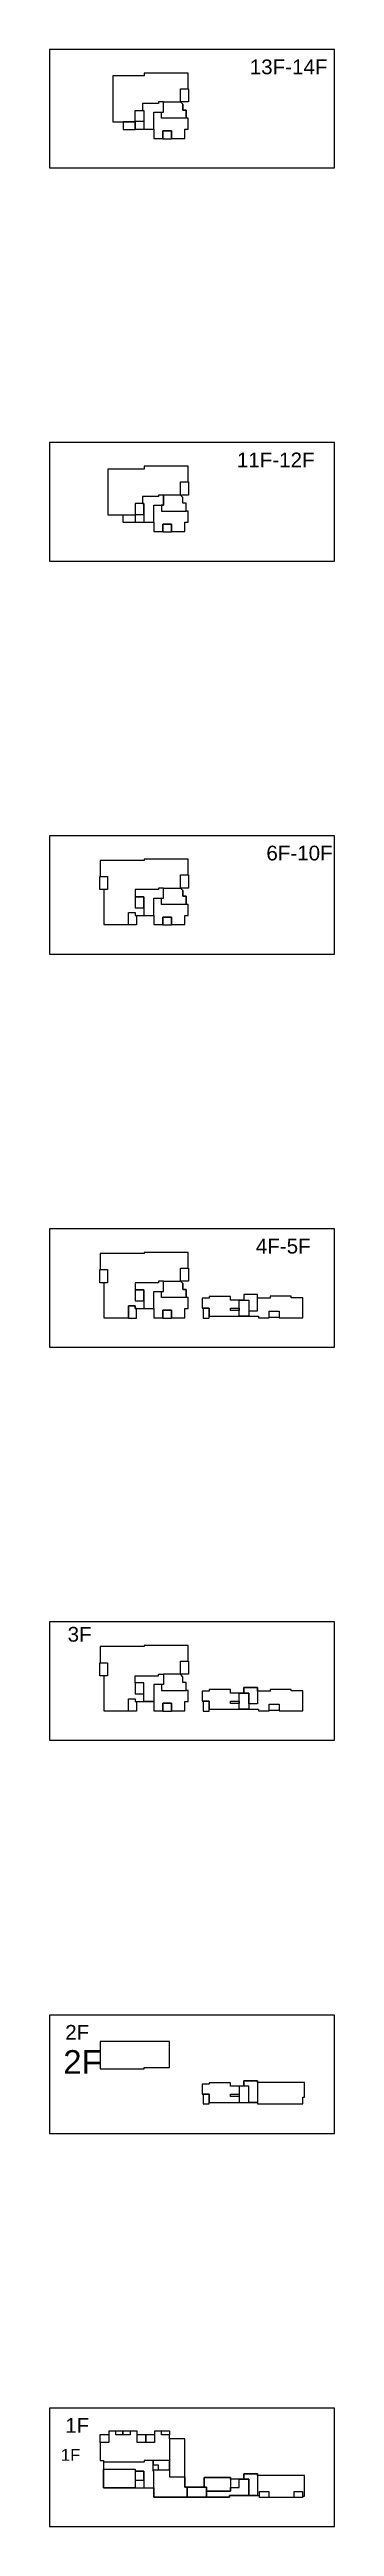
# Model space of a CAD drawing. Header units: millimetres. Extents: x 0 to 7260, y 0 to 63011.
import ezdxf

# ---------------------------------------------------------------- set-up
doc = ezdxf.new("R2010")
doc.units = ezdxf.units.MM
for name, color, linetype in [('41-樓地板面積', 2, 'Continuous'), ('42-梯廳面積', 3, 'Continuous'), ('43-管委會面積', 4, 'Continuous'), ('44-機電面積', 5, 'Continuous'), ('45-車道面積', 6, 'Continuous'), ('46-陽台面積', 8, 'Continuous'), ('floor_name', 7, 'Continuous'), ('SelectArea', 1, 'Continuous')]:
    doc.layers.add(name, color=color, linetype=linetype)
doc.styles.get("Standard").update_dxf_attribs({"font": 'arial.ttf'})

msp = doc.modelspace()

# ---------------------------------------------------------------- linework, layer by layer
at = {"layer": '41-樓地板面積'}
for points in [[(1614, 62339), (1614, 61176), (2179, 61176), (2179, 60984), (2659, 60984), (2659, 60749), (2884, 60749), (2884, 60941), (3109, 60941), (3109, 60749), (3449, 60749), (3449, 60986), (3534, 60986), (3534, 61264), (3479, 61264), (3479, 61471), (3394, 61471), (3394, 61618), (3334, 61679), (3341, 61679), (3341, 62014), (3534, 62014), (3534, 62412), (2411, 62412), (2411, 62339), (1614, 62339)], [(2411, 52339), (1484, 52339), (1484, 51176), (2179, 51176), (2179, 50984), (2659, 50984), (2659, 50749), (2884, 50749), (2884, 50941), (3109, 50941), (3109, 50749), (3449, 50749), (3449, 50986), (3534, 50986), (3534, 51264), (3479, 51264), (3479, 51471), (3394, 51471), (3394, 51618), (3334, 51679), (3341, 51679), (3341, 52014), (3534, 52014), (3534, 52412), (2411, 52412), (2411, 52339)], [(2411, 42384), (1289, 42384), (1289, 41974), (1481, 41974), (1481, 41639), (1381, 41639), (1381, 40749), (2014, 40749), (2014, 41054), (2179, 41054), (2179, 40984), (2659, 40984), (2659, 40749), (2884, 40749), (2884, 40941), (3109, 40941), (3109, 40749), (3449, 40749), (3449, 40986), (3534, 40986), (3534, 41264), (3479, 41264), (3479, 41471), (3394, 41471), (3394, 41618), (3334, 41679), (3341, 41679), (3341, 42014), (3534, 42014), (3534, 42412), (2411, 42412), (2411, 42384)], [(2411, 32384), (1289, 32384), (1289, 31974), (1481, 31974), (1481, 31639), (1381, 31639), (1381, 30749), (2014, 30749), (2014, 31054), (2179, 31054), (2179, 30984), (2659, 30984), (2659, 30749), (2884, 30749), (2884, 30941), (3109, 30941), (3109, 30749), (3449, 30749), (3449, 30986), (3534, 30986), (3534, 31264), (3479, 31264), (3479, 31471), (3394, 31471), (3394, 31618), (3334, 31679), (3341, 31679), (3341, 32014), (3534, 32014), (3534, 32412), (2411, 32412), (2411, 32384)], [(3889, 30994), (4064, 30994), (4064, 30789), (5324, 30789), (5324, 30749), (5596, 30749), (5596, 30919), (5851, 30919), (5851, 30749), (6449, 30749), (6449, 31254), (6156, 31254), (6156, 31294), (5619, 31294), (5619, 31249), (5299, 31249), (5299, 31339), (4954, 31339), (4954, 31199), (4614, 31199), (4614, 31289), (4064, 31289), (4064, 31249), (3889, 31249), (3889, 30994)], [(2411, 22384), (1289, 22384), (1289, 21974), (1481, 21974), (1481, 21639), (1381, 21639), (1381, 20749), (2014, 20749), (2014, 21054), (2179, 21054), (2179, 20984), (2659, 20984), (2659, 20749), (2884, 20749), (2884, 20941), (3109, 20941), (3109, 20749), (3449, 20749), (3449, 20986), (3534, 20986), (3534, 21264), (3479, 21264), (3479, 21471), (3394, 21471), (3394, 21618), (3334, 21679), (3341, 21679), (3341, 22014), (3534, 22014), (3534, 22412), (2411, 22412), (2411, 22384)], [(3889, 20994), (4064, 20994), (4064, 20789), (5324, 20789), (5324, 20749), (5596, 20749), (5596, 20919), (5851, 20919), (5851, 20749), (6449, 20749), (6449, 21254), (6156, 21254), (6156, 21294), (5619, 21294), (5619, 21249), (5299, 21249), (5299, 21339), (4954, 21339), (4954, 21199), (4614, 21199), (4614, 21289), (4064, 21289), (4064, 21249), (3889, 21249), (3889, 20994)], [(1289, 11639), (2411, 11639), (2411, 11679), (3054, 11679), (3054, 12339), (1289, 12339), (1289, 11639)], [(3889, 10994), (4064, 10994), (4064, 10789), (5299, 10789), (5299, 10749), (6449, 10749), (6449, 10919), (6499, 10919), (6499, 11294), (5299, 11294), (5299, 11339), (4954, 11339), (4954, 11199), (4614, 11199), (4614, 11289), (4064, 11289), (4064, 11249), (3889, 11249), (3889, 10994)], [(1289, 2139), (1289, 1681), (1374, 1681), (1374, 984), (2659, 984), (2659, 749), (4589, 749), (4589, 789), (5351, 789), (5351, 891), (5588, 891), (5588, 749), (6234, 749), (6234, 891), (6446, 891), (6446, 769), (6499, 769), (6499, 1294), (5299, 1294), (5299, 1339), (4954, 1339), (4954, 1199), (4614, 1199), (4614, 1249), (3939, 1249), (3939, 999), (3449, 999), (3449, 1264), (3449, 2231), (3054, 2231), (3054, 2331), (2856, 2331), (2856, 2424), (2676, 2424), (2676, 2139), (2232, 2139), (2232, 2424), (2051, 2424), (2051, 2331), (1691, 2331), (1691, 2424), (1511, 2424), (1511, 2139), (1289, 2139)]]:
    msp.add_lwpolyline(points, dxfattribs=at)
at = {"layer": '42-梯廳面積'}
for points in [[(2369, 61639), (2369, 61459), (2404, 61459), (2404, 60984), (2659, 60984), (2659, 61419), (2904, 61419), (2904, 61679), (2781, 61679), (2781, 61639), (2369, 61639)], [(2404, 50984), (2659, 50984), (2659, 51419), (2904, 51419), (2904, 51679), (2781, 51679), (2781, 51639), (2369, 51639), (2369, 51459), (2404, 51459), (2404, 50984)], [(2781, 41639), (2179, 41639), (2179, 41459), (2404, 41459), (2404, 40984), (2659, 40984), (2659, 41419), (2904, 41419), (2904, 41679), (2781, 41679), (2781, 41639)], [(2781, 31639), (2179, 31639), (2179, 31459), (2404, 31459), (2404, 30984), (2659, 30984), (2659, 31419), (2904, 31419), (2904, 31679), (2781, 31679), (2781, 31639)], [(4829, 30789), (4829, 30934), (4829, 30934), (4829, 30994), (4829, 30994), (4829, 31199), (5079, 31199), (5079, 30789), (4829, 30789)], [(2179, 21459), (2179, 21639), (2781, 21639), (2781, 21679), (2904, 21679), (2904, 21419), (2659, 21419), (2659, 20984), (2404, 20984), (2404, 21459), (2179, 21459)], [(4829, 20789), (4829, 20934), (4829, 20934), (4829, 20994), (4829, 20994), (4829, 21199), (5079, 21199), (5079, 20789), (4829, 20789)], [(4829, 11199), (4829, 10994), (4829, 10994), (4829, 10934), (4829, 10934), (4829, 10789), (5079, 10789), (5079, 11199), (4829, 11199)], [(4829, 994), (4829, 1199), (5079, 1199), (5079, 789), (4614, 789), (4589, 789), (4589, 749), (3996, 749), (3996, 901), (4614, 901), (4614, 994), (4829, 994)]]:
    msp.add_lwpolyline(points, dxfattribs=at)
msp.add_lwpolyline([(1374, 1456), (2179, 1456), (2179, 1404), (2404, 1404), (2404, 984), (2659, 984), (2659, 1404), (2641, 1404), (2641, 1679), (2411, 1679), (2411, 1639), (1374, 1639), (1374, 1639)], close=True, dxfattribs=at)
at = {"layer": '43-管委會面積'}
for points in [[(1374, 984), (1374, 1456), (2179, 1456), (2179, 984), (1374, 984)], [(2659, 749), (2659, 1404), (2641, 1404), (2641, 1444), (2767, 1444), (3054, 1444), (3054, 1264), (3449, 1264), (3449, 999), (3504, 999), (3504, 749), (2659, 749)], [(3939, 999), (3939, 1249), (4614, 1249), (4614, 901), (3996, 901), (3996, 999), (3939, 999)]]:
    msp.add_lwpolyline(points, dxfattribs=at)
at = {"layer": '44-機電面積'}
for points in [[(2179, 61459), (2404, 61459), (2404, 61179), (2179, 61179), (2179, 61459)], [(2904, 61579), (2904, 61679), (3334, 61679), (3394, 61618), (3394, 61471), (3479, 61471), (3479, 61264), (2854, 61264), (2854, 61419), (2904, 61419), (2904, 61579)], [(2854, 51419), (2854, 51264), (3479, 51264), (3479, 51471), (3394, 51471), (3394, 51618), (3334, 51679), (2904, 51679), (2904, 51419), (2844, 51419)], [(2404, 51459), (2179, 51459), (2179, 51179), (2404, 51179), (2404, 51459)], [(2854, 41419), (2904, 41419), (2904, 41679), (3334, 41679), (3394, 41618), (3394, 41471), (3479, 41471), (3479, 41264), (2854, 41264), (2854, 41419)], [(2179, 41459), (2179, 41179), (2404, 41179), (2404, 41459), (2179, 41459)], [(2904, 31419), (2904, 31679), (3334, 31679), (3394, 31618), (3394, 31471), (3479, 31471), (3479, 31264), (2854, 31264), (2854, 31419), (2904, 31419)], [(2179, 31459), (2179, 31179), (2404, 31179), (2404, 31459), (2179, 31459)], [(4829, 30934), (4614, 30934), (4614, 30994), (4829, 30994), (4829, 30934)], [(5079, 31199), (5079, 30928), (5299, 30928), (5299, 31339), (4954, 31339), (4954, 31199), (5079, 31199)], [(3334, 21679), (2904, 21679), (2904, 21419), (2854, 21419), (2854, 21264), (3479, 21264), (3479, 21471), (3394, 21471), (3394, 21618), (3334, 21679)], [(4614, 20934), (4614, 20994), (4829, 20994), (4829, 20934), (4614, 20934)], [(5079, 21199), (4954, 21199), (4954, 21339), (5299, 21339), (5299, 20928), (5079, 20928), (5079, 21199)], [(4614, 10934), (4614, 10994), (4829, 10994), (4829, 10934), (4614, 10934)], [(5079, 11199), (4954, 11199), (4954, 11339), (5299, 11339), (5299, 10789), (5079, 10789), (5079, 11199)], [(2755, 1444), (3054, 1444), (3054, 1679), (2641, 1679), (2641, 1564), (2767, 1564), (2767, 1444)], [(5079, 789), (5079, 1199), (4954, 1199), (4954, 1339), (5299, 1339), (5299, 789), (5079, 789)], [(3504, 749), (3504, 999), (3996, 999), (3996, 749), (3504, 749)]]:
    msp.add_lwpolyline(points, dxfattribs=at)
for points in [[(2179, 21179), (2404, 21179), (2404, 21459), (2179, 21459)], [(2179, 1179), (2404, 1179), (2404, 1404), (2179, 1404)]]:
    msp.add_lwpolyline(points, close=True, dxfattribs=at)
at = {"layer": '45-車道面積'}
msp.add_lwpolyline([(3449, 2231), (3054, 2231), (3054, 1264), (3449, 1264)], close=True, dxfattribs=at)
at = {"layer": '46-陽台面積'}
for points in [[(3341, 61679), (3341, 62014), (3541, 62014), (3541, 61679), (3341, 61679)], [(2179, 61176), (1881, 61176), (1881, 60976), (2179, 60976), (2179, 61176)], [(3109, 60941), (2884, 60941), (2884, 60741), (3109, 60741), (3109, 60941)], [(3341, 51679), (3341, 52014), (3541, 52014), (3541, 51679), (3341, 51679)], [(1881, 51176), (2179, 51176), (2179, 50976), (1881, 50976), (1881, 51176)], [(3109, 50941), (2884, 50941), (2884, 50741), (3109, 50741), (3109, 50941)], [(1281, 41974), (1481, 41974), (1481, 41639), (1281, 41639), (1281, 41974)], [(3341, 41679), (3341, 42014), (3541, 42014), (3541, 41679), (3341, 41679)], [(2014, 41054), (2179, 41054), (2179, 40984), (2214, 40984), (2214, 40741), (2014, 40741), (2014, 41054)], [(3109, 40941), (2884, 40941), (2884, 40741), (3109, 40741), (3109, 40941)], [(1281, 31974), (1481, 31974), (1481, 31639), (1281, 31639), (1281, 31974)], [(3341, 31679), (3341, 32014), (3541, 32014), (3541, 31679), (3341, 31679)], [(2179, 31054), (2014, 31054), (2014, 30741), (2214, 30741), (2214, 30984), (2179, 30984), (2179, 31054)], [(3109, 30941), (2884, 30941), (2884, 30741), (3109, 30741), (3109, 30941)], [(4064, 30746), (4064, 30994), (3916, 30994), (3916, 30741), (4064, 30741)], [(5596, 30919), (5851, 30919), (5851, 30759), (5596, 30759), (5596, 30919)], [(1281, 21974), (1481, 21974), (1481, 21639), (1281, 21639), (1281, 21974)], [(3341, 21679), (3341, 22014), (3541, 22014), (3541, 21679), (3341, 21679)], [(2014, 21054), (2179, 21054), (2179, 20984), (2214, 20984), (2214, 20741), (2014, 20741), (2014, 21054)], [(3109, 20941), (2884, 20941), (2884, 20741), (3109, 20741), (3109, 20941)], [(4064, 20741), (4064, 20994), (3916, 20994), (3916, 20741), (4064, 20741)], [(5596, 20919), (5851, 20919), (5851, 20759), (5596, 20759), (5596, 20919)], [(4064, 10749), (4064, 10994), (3916, 10994), (3916, 10749), (4064, 10749)], [(1511, 2139), (1289, 2139), (1289, 2339), (1511, 2339), (1511, 2139)], [(2051, 2331), (1691, 2331), (1691, 2431), (1871, 2431), (1871, 2331)], [(2051, 2331), (1871, 2331), (1871, 2431), (2051, 2431), (2051, 2331)], [(2676, 2139), (2232, 2139), (2232, 2339), (2454, 2339), (2454, 2139)], [(2676, 2139), (2454, 2139), (2454, 2339), (2676, 2339), (2676, 2139)], [(3054, 2331), (2856, 2331), (2856, 2431), (3054, 2431), (3054, 2331)], [(5351, 891), (5588, 891), (5588, 741), (5351, 741), (5351, 891)], [(6234, 891), (6446, 891), (6446, 741), (6234, 741), (6234, 891)]]:
    msp.add_lwpolyline(points, dxfattribs=at)
at = {"layer": 'SelectArea'}
for points in [[(0, 60000), (7260, 60000), (7260, 63011), (0, 63011), (0, 60000)], [(0, 50000), (7260, 50000), (7260, 53011), (0, 53011), (0, 50000)], [(0, 40000), (7260, 40000), (7260, 43011), (0, 43011), (0, 40000)], [(0, 30000), (7260, 30000), (7260, 33011), (0, 33011), (0, 30000)], [(0, 20000), (7260, 20000), (7260, 23011), (0, 23011), (0, 20000)], [(0, 10000), (7260, 10000), (7260, 13011), (0, 13011), (0, 10000)], [(0, 0), (7260, 0), (7260, 3011), (0, 3011), (0, 0)]]:
    msp.add_lwpolyline(points, dxfattribs=at)

# ---------------------------------------------------------------- texts
at = {"layer": 'floor_name'}
for s, height, p in [('2F', 600.2, (352, 11517)), ('1F', 304.5, (290, 1670))]:
    msp.add_text(s, height=height, dxfattribs=at).set_placement(p)
at = {"layer": 'floor_name', "char_height": 375, "attachment_point": 1}
for s, insert in [('13F-14F', (5101, 62758)), ('11F-12F', (4773, 52758)), ('6F-10F', (5524, 42758)), ('4F-5F', (5255, 32758)), ('3F', (462, 22884)), ('2F', (401, 12758)), ('1F', (401, 2758))]:
    msp.add_mtext_dynamic_manual_height_columns(s, width=840.08, gutter_width=1875, heights=[0], dxfattribs=dict(at, insert=insert))

doc.saveas('drawing.dxf')
